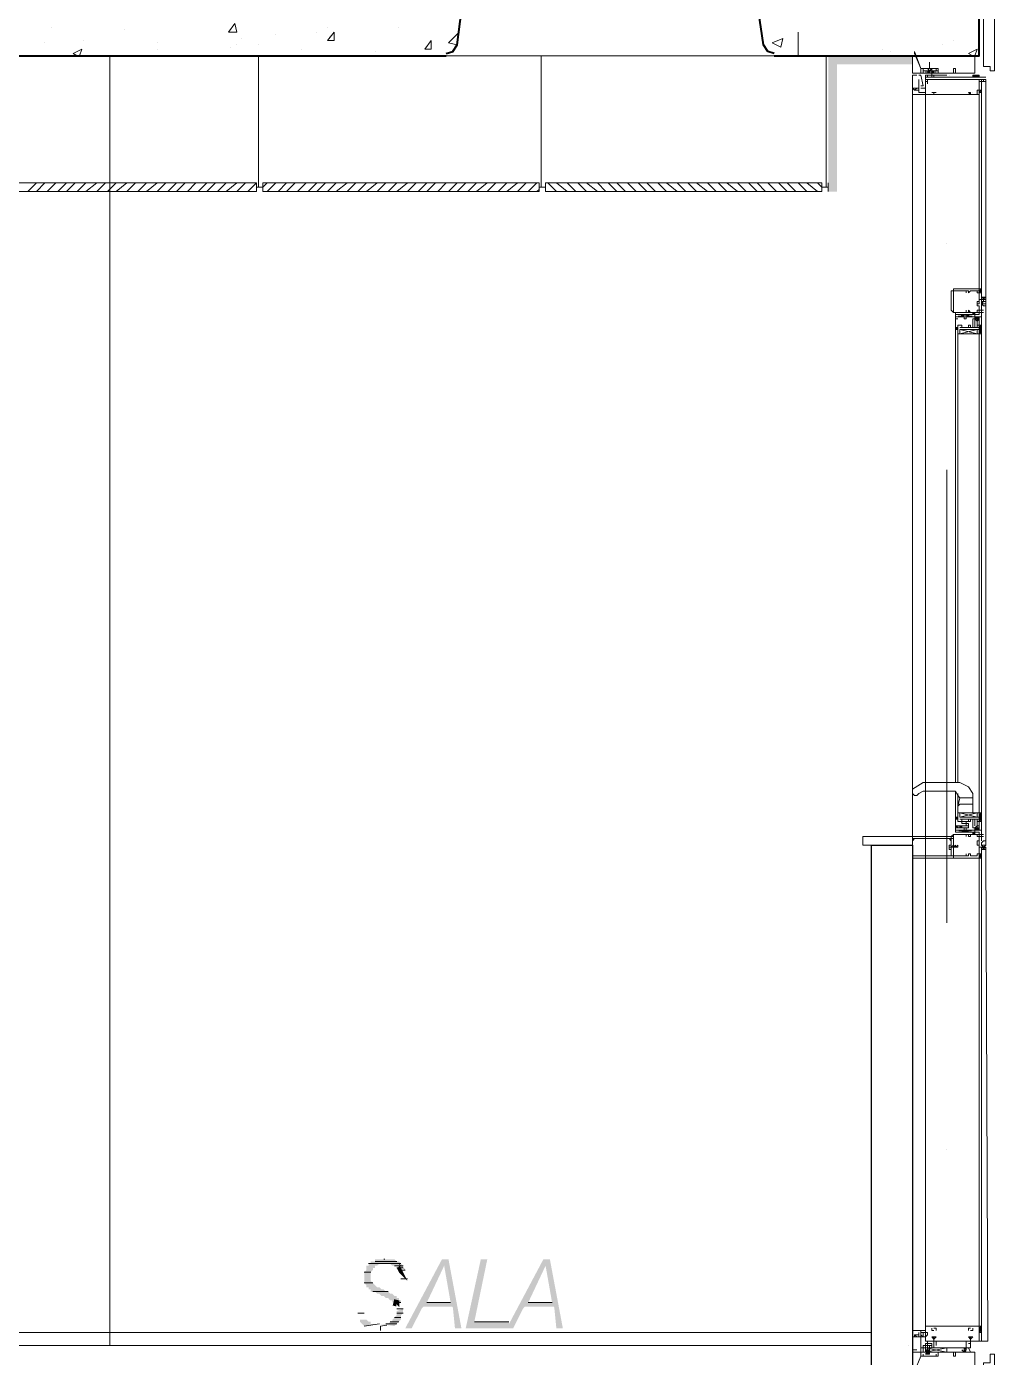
# Model space of a CAD drawing. Header units: millimetres. Extents: x 182 to 575, y -105 to 95.
# Drawn here: x 291.302 to 293.437, y 76.985 to 79.923 of the extents above; entities that cross this region are included whole.
import ezdxf

# ---------------------------------------------------------------- set-up
doc = ezdxf.new("R2010")
doc.units = ezdxf.units.MM
doc.header["$MEASUREMENT"] = 0
doc.layers.add('PDF_Geometry', color=7, linetype='Continuous')
doc.layers.add('PDF_Solid Fills', color=7, linetype='Continuous')

msp = doc.modelspace()

# ---------------------------------------------------------------- hatches: boundary and pattern name
at = {"layer": 'PDF_Solid Fills', "transparency": 33554559}
for points in [[(293.0897, 79.8396), (293.2564, 79.8396), (293.2564, 79.8586), (293.0707, 79.8586), (293.0707, 79.5586), (293.0897, 79.5586)], [(292.0786, 77.1904), (292.0897, 77.192), (292.0945, 77.192), (292.1054, 77.1906), (292.1088, 77.1872), (292.1135, 77.1872), (292.1326, 77.1824), (292.1326, 77.1872), (292.1231, 77.1967), (292.1183, 77.1967), (292.1135, 77.2015), (292.0707, 77.2015), (292.0707, 77.1967), (292.0612, 77.1967), (292.0612, 77.192), (292.0564, 77.192), (292.0564, 77.1872), (292.0516, 77.1872), (292.0516, 77.1777), (292.0469, 77.1729), (292.0469, 77.1491), (292.0516, 77.1443), (292.0516, 77.1396), (292.0564, 77.1396), (292.0564, 77.1348), (292.0612, 77.1348), (292.0612, 77.1301), (292.0707, 77.1301), (292.0754, 77.1253), (292.0802, 77.1253), (292.085, 77.1205), (292.0897, 77.1205), (292.0945, 77.1158), (292.0993, 77.1158), (292.104, 77.111), (292.1088, 77.111), (292.1088, 77.1062), (292.1278, 77.1062), (292.1278, 77.111), (292.1231, 77.111), (292.1231, 77.1158), (292.1183, 77.1158), (292.1183, 77.1205), (292.1135, 77.1205), (292.1088, 77.1253), (292.104, 77.1253), (292.0993, 77.1301), (292.0945, 77.1301), (292.0897, 77.1348), (292.085, 77.1348), (292.0802, 77.1396), (292.0754, 77.1396), (292.0707, 77.1443), (292.0659, 77.1491), (292.0612, 77.1539), (292.0612, 77.1729), (292.0659, 77.1777), (292.0659, 77.1824), (292.0707, 77.1824), (292.0707, 77.1872), (292.0754, 77.1872)]]:
    msp.add_hatch(color=256, dxfattribs=at).paths.add_polyline_path(points)
h = msp.add_hatch(color=256, dxfattribs=at)
h.paths.add_polyline_path([(292.2231, 77.1872), (292.2373, 77.1062), (292.185, 77.1062)])
h.paths.add_polyline_path([(292.2612, 77.0491), (292.2326, 77.2015), (292.2183, 77.2015), (292.1373, 77.0491), (292.1516, 77.0491), (292.1731, 77.092), (292.177, 77.0967), (292.2413, 77.0967), (292.2424, 77.0942), (292.2469, 77.0491)], flags=0)
h = msp.add_hatch(color=256, dxfattribs=at)
h.paths.add_polyline_path([(292.4469, 77.1872), (292.4612, 77.1062), (292.4088, 77.1062)])
h.paths.add_polyline_path([(292.485, 77.0491), (292.4564, 77.2015), (292.4421, 77.2015), (292.3659, 77.0581), (292.3659, 77.0634), (292.2897, 77.0634), (292.3183, 77.2015), (292.304, 77.2015), (292.2707, 77.0491), (292.3754, 77.0491), (292.3969, 77.092), (292.4008, 77.0967), (292.4651, 77.0967), (292.4662, 77.0942), (292.4707, 77.0491)], flags=0)
h = msp.add_hatch(color=256, dxfattribs=at)
h.paths.add_polyline_path([(292.0993, 77.0586), (292.0802, 77.0586), (292.1135, 77.0539), (292.1183, 77.0586), (292.1231, 77.0634), (292.1278, 77.0681), (292.1278, 77.0777), (292.1326, 77.0824), (292.1326, 77.092), (292.1183, 77.0872), (292.1183, 77.0777), (292.1135, 77.0729), (292.1088, 77.0681), (292.1088, 77.0634), (292.104, 77.0634)])
h.paths.add_polyline_path([(292.0421, 77.0586), (292.0469, 77.0539), (292.0802, 77.0586), (292.0612, 77.0586), (292.0612, 77.0634), (292.0564, 77.0634), (292.0516, 77.0681), (292.0373, 77.0681), (292.0373, 77.0634)])

# ---------------------------------------------------------------- linework, layer by layer
at = {"layer": 'PDF_Geometry', "lineweight": 20}
for points in [[(293.4278, 80.2443), (293.4278, 80.2253), (293.4135, 80.2253), (293.4135, 79.8348), (293.4278, 79.8348), (293.4278, 79.8253), (293.4373, 79.8253), (293.4373, 80.2443)], [(291.485, 77.011), (291.485, 79.8586)], [(293.1469, 78.1158), (293.2564, 78.1158), (293.2564, 78.1348), (293.1469, 78.1348), (293.1469, 78.1253)], [(292.0802, 77.0586), (292.0469, 77.0539), (292.0802, 77.0586)], [(293.4278, 76.992), (293.4278, 76.9729), (293.4135, 76.9729), (293.4135, 76.5824), (293.4278, 76.5824), (293.4278, 76.5729), (293.4373, 76.5729), (293.4373, 76.992)]]:
    msp.add_lwpolyline(points, close=True, dxfattribs=at)
at = {"layer": 'PDF_Geometry', "lineweight": 40}
for points in [[(292.9516, 79.8586), (293.404, 79.8586), (293.404, 80.211), (280.6802, 80.211), (280.304, 80.211), (280.304, 79.8586), (280.6802, 79.8586), (280.7516, 79.8586)], [(292.9516, 79.8634), (292.9373, 79.8682), (292.9278, 79.8824), (292.8945, 80.1062), (292.885, 80.1205), (292.8707, 80.1253)], [(292.2278, 79.8634), (292.2421, 79.8682), (292.2516, 79.8824), (292.2802, 80.1062)], [(281.4802, 79.8586), (292.2278, 79.8586)]]:
    msp.add_lwpolyline(points, dxfattribs=at)
at = {"layer": 'PDF_Geometry', "lineweight": 0}
for points in [[(291.3564, 79.9205), (291.3564, 79.9205)], [(291.9659, 79.9205), (291.9659, 79.9205)], [(292.1231, 79.9205), (292.1231, 79.9205)], [(291.3421, 79.8872), (291.3421, 79.8872)], [(291.4278, 79.892), (291.4278, 79.892)], [(291.5183, 79.9158), (291.5183, 79.9158)], [(291.5897, 79.8872), (291.5897, 79.8872)], [(291.7754, 79.8967), (291.7754, 79.8967)], [(291.8516, 79.9062), (291.8516, 79.9062)], [(291.9421, 79.911), (291.9421, 79.911)], [(291.9707, 79.9015), (291.9707, 79.9015)], [(292.2516, 79.8824), (292.2326, 79.8872), (292.2564, 79.911)], [(293.3469, 79.892), (293.3469, 79.892)], [(291.4135, 79.8586), (291.404, 79.8634), (291.4231, 79.8729), (291.4183, 79.8586)], [(291.5897, 79.8729), (291.5897, 79.8729)], [(291.6612, 79.8586), (291.6612, 79.8586)], [(291.7516, 79.8777), (291.7516, 79.8777)], [(291.7659, 79.8824), (291.7659, 79.8824)], [(291.8135, 79.8824), (291.8135, 79.8824)], [(291.9088, 79.8729), (291.9088, 79.8729)], [(292.0707, 79.8682), (292.0707, 79.8682)], [(293.1326, 79.8586), (293.1326, 79.8586)], [(293.1897, 79.8729), (293.1897, 79.8729)], [(293.2088, 79.8682), (293.2088, 79.8682)], [(293.3231, 79.8824), (293.3231, 79.8824)], [(293.3897, 79.8586), (293.3802, 79.8634), (293.3993, 79.8729), (293.3945, 79.8586)]]:
    msp.add_lwpolyline(points, dxfattribs=at)
for points in [[(291.7612, 79.9301), (291.7659, 79.911), (291.7469, 79.911)], [(291.9802, 79.911), (291.9802, 79.892), (291.9659, 79.892)], [(292.1945, 79.892), (292.1945, 79.8729), (292.1802, 79.8729)], [(292.9707, 79.8967), (292.9659, 79.8777), (292.9469, 79.8872)]]:
    msp.add_lwpolyline(points, close=True, dxfattribs=at)
at = {"layer": 'PDF_Geometry', "lineweight": 13}
for points in [[(293.004, 79.911), (293.004, 79.8586), (293.0421, 79.8586)], [(293.3659, 79.8586), (293.404, 79.8586), (293.404, 79.911)], [(280.704, 79.8586), (293.1516, 79.8586)], [(291.8135, 79.5681), (291.8135, 79.8586)], [(292.4373, 79.8586), (292.4373, 79.5681), (292.4373, 79.7586)], [(293.0659, 79.8586), (293.0659, 79.5681), (293.0659, 79.8586), (293.1183, 79.8586)], [(293.0754, 79.8586), (293.0754, 79.8586)], [(293.1421, 79.8586), (293.1945, 79.8586)], [(293.2183, 79.8586), (293.2659, 79.8586)], [(293.3945, 79.8586), (293.3945, 79.8205), (293.3945, 79.8586), (293.2564, 79.8586), (293.2564, 79.8205), (293.3135, 79.8205), (293.2754, 79.8205), (293.2754, 79.8301), (293.2802, 79.8301), (293.2754, 79.8301), (293.2754, 79.8205), (293.2707, 79.8205), (293.3516, 79.8205)], [(293.2945, 79.8586), (293.3421, 79.8586)], [(293.2945, 79.8301), (293.2945, 79.8443), (293.2945, 79.8301), (293.2993, 79.8301), (293.2993, 79.8253), (293.2993, 79.8205), (293.2993, 79.8158), (293.2993, 79.811), (293.2897, 79.811), (293.2993, 79.811), (293.304, 79.811), (293.304, 79.8158), (293.2897, 79.8158), (293.2993, 79.8158), (293.2945, 79.8158), (293.2897, 79.8158), (293.2897, 79.811), (293.2897, 79.8158)], [(293.2945, 79.8443), (293.2945, 79.8443)], [(293.2945, 79.8443), (293.2945, 79.8443)], [(293.2945, 79.8301), (293.2945, 79.8301)], [(293.2945, 79.8301), (293.2945, 79.8301)], [(293.2945, 79.8301), (293.2945, 79.8301)], [(293.2945, 79.8301), (293.2945, 79.8301)], [(293.2945, 79.8301), (293.2945, 79.8301)], [(293.2945, 79.8301), (293.2945, 79.8301)], [(293.2993, 79.8301), (293.2993, 79.8301)], [(293.2993, 79.8301), (293.2993, 79.8301)], [(293.2993, 79.8301), (293.2993, 79.8301)], [(293.3945, 79.8301), (293.3945, 79.8205), (293.3516, 79.8205), (293.3516, 79.8301), (293.3469, 79.8301), (293.3469, 79.8205), (293.3135, 79.8205)], [(293.3897, 79.7729), (293.3993, 79.7729), (293.3993, 79.7824), (293.404, 79.7824), (293.404, 79.8062), (293.3993, 79.8062), (293.404, 79.8062), (293.404, 79.7777), (293.404, 79.7729), (293.285, 79.7729), (293.2564, 79.7729), (293.2564, 79.8158), (293.2659, 79.8158), (293.2564, 79.8158), (293.2564, 79.7872), (293.2612, 79.7824), (293.2659, 79.7872), (293.2612, 79.7824), (293.2564, 79.7872), (293.2564, 79.7729), (293.2802, 79.7729)], [(293.2707, 79.7777), (293.2707, 79.7824), (293.2659, 79.7824), (293.2612, 79.7824), (293.2707, 79.7824), (293.2707, 79.7872), (293.2564, 79.7872), (293.2707, 79.7872), (293.2707, 79.8062), (293.2707, 79.7777), (293.2754, 79.7777), (293.2802, 79.7777), (293.285, 79.7777), (293.285, 79.8062), (293.2897, 79.8062), (293.2897, 79.8015), (293.285, 79.8015), (293.285, 79.7729), (293.2993, 79.7729)], [(293.3326, 79.8205), (293.2707, 79.8205)], [(293.2707, 79.8158), (293.2754, 79.8158), (293.2802, 79.792), (293.2754, 79.792)], [(293.2754, 79.7872), (293.285, 79.7872), (293.285, 79.8158), (293.2945, 79.8158), (293.3326, 79.8158)], [(293.2802, 79.8205), (293.3135, 79.8253), (293.2802, 79.8253), (293.2802, 79.8205), (293.3135, 79.8205), (293.2802, 79.8253)], [(293.285, 79.811), (293.285, 79.811)], [(293.4183, 79.811), (293.285, 79.811), (293.285, 79.8062), (293.2897, 79.8062), (293.2897, 79.8015), (293.2897, 79.7967), (293.2897, 79.8062), (293.3993, 79.8062), (293.4183, 79.8062), (293.4183, 79.8015)], [(293.2945, 79.8205), (293.2897, 79.8205), (293.2945, 79.8205), (293.2945, 79.8253)], [(293.2897, 79.811), (293.2897, 79.811)], [(293.2945, 79.8205), (293.2945, 79.8205)], [(293.2945, 79.8158), (293.2945, 79.8158)], [(293.2993, 79.8205), (293.2993, 79.8205)], [(293.3278, 79.811), (293.3278, 79.811)], [(293.3326, 79.8158), (293.3326, 79.8158)], [(293.3373, 79.8158), (293.3373, 79.8158)], [(293.3945, 79.811), (293.404, 79.8158), (293.3945, 79.811)], [(293.3945, 79.811), (293.404, 79.8158), (293.3945, 79.811)], [(293.4088, 79.3205), (293.4088, 79.3253), (293.4088, 79.8015), (293.4135, 79.8015), (293.4135, 79.8062), (293.4088, 79.8062), (293.4088, 79.8015), (293.404, 79.8015)], [(293.4088, 79.8015), (293.4183, 79.8015), (293.4183, 79.3253), (293.4088, 79.3253), (293.4183, 79.3205), (293.4183, 79.3253), (293.4088, 79.3205), (293.4183, 79.3205), (293.404, 79.3205), (293.404, 79.311), (293.404, 79.3205), (293.4183, 79.3205), (293.4183, 79.3158), (293.4135, 79.3158), (293.4135, 79.3205), (293.4183, 79.3205), (293.4135, 79.3205), (293.4135, 79.3158), (293.4088, 79.3158), (293.4088, 79.3205), (293.404, 79.3205), (293.404, 79.311), (293.404, 79.3205), (293.4088, 79.3205), (293.4088, 79.3158), (293.4135, 79.3158), (293.4135, 79.3205), (293.4183, 79.3205), (293.4183, 79.3158), (293.4135, 79.3158), (293.4135, 79.3205), (293.4183, 79.3205)], [(293.2564, 77.0348), (293.2564, 79.7824), (293.2564, 77.0443), (293.285, 77.0443), (293.2564, 77.0443), (293.2564, 77.0015), (293.2659, 77.0015), (293.2564, 77.0015), (293.2564, 77.0301), (293.2612, 77.0301), (293.2659, 77.0301), (293.2612, 77.0348), (293.2612, 77.0301), (293.2564, 77.0301), (293.2564, 77.0396)], [(293.2612, 79.7824), (293.2612, 79.7824)], [(293.285, 79.7729), (293.2707, 79.7729)], [(293.285, 79.7824), (293.285, 77.0443), (293.285, 79.7824)], [(293.2993, 79.7777), (293.2993, 79.7777)], [(293.2993, 79.7777), (293.304, 79.7777), (293.2993, 79.7777), (293.304, 79.7777), (293.304, 79.7729), (293.304, 79.7777), (293.3088, 79.7777)], [(293.304, 79.7777), (293.304, 79.7777)], [(293.304, 79.7777), (293.304, 79.7777)], [(293.304, 79.7729), (293.304, 79.7729)], [(293.3088, 79.7777), (293.3088, 79.7777)], [(293.3088, 79.7729), (293.3802, 79.7729)], [(293.3802, 79.7777), (293.3802, 79.7777)], [(293.385, 79.7777), (293.385, 79.7777)], [(293.385, 79.7729), (293.385, 79.7729)], [(293.3897, 79.7777), (293.3897, 79.7777)], [(293.404, 79.7777), (293.4088, 79.7824), (293.404, 79.7777), (293.4088, 79.7824), (293.404, 79.7824), (293.404, 79.3301)], [(291.304, 79.5586), (291.3231, 79.5777)], [(291.3231, 79.5586), (291.3421, 79.5777)], [(291.3469, 79.5586), (291.3659, 79.5777)], [(291.3707, 79.5586), (291.3897, 79.5777)], [(291.3897, 79.5586), (291.4088, 79.5777)], [(291.4135, 79.5586), (291.4326, 79.5777)], [(291.4326, 79.5586), (291.4564, 79.5777)], [(291.4564, 79.5586), (291.4754, 79.5777)], [(291.4802, 79.5586), (291.4992, 79.5777)], [(291.4992, 79.5586), (291.5231, 79.5777)], [(291.5231, 79.5586), (291.5421, 79.5777)], [(291.5469, 79.5586), (291.5659, 79.5777)], [(291.5659, 79.5586), (291.5897, 79.5777)], [(291.5897, 79.5586), (291.6088, 79.5777)], [(291.6135, 79.5586), (291.6326, 79.5777)], [(291.6326, 79.5586), (291.6516, 79.5777)], [(291.6564, 79.5586), (291.6754, 79.5777)], [(291.6802, 79.5586), (291.6993, 79.5777)], [(291.6993, 79.5586), (291.7183, 79.5777)], [(291.7231, 79.5586), (291.7421, 79.5777)], [(291.7421, 79.5586), (291.7659, 79.5777)], [(291.7659, 79.5586), (291.785, 79.5777)], [(291.8088, 79.5586), (291.8088, 79.5777), (291.7897, 79.5586)], [(291.8326, 79.5777), (291.8231, 79.5681), (291.8088, 79.5681)], [(291.8231, 79.5586), (291.8231, 79.5777)], [(291.8326, 79.5586), (291.8516, 79.5777)], [(291.8564, 79.5586), (291.8754, 79.5777)], [(291.8754, 79.5586), (291.8945, 79.5777)], [(291.8992, 79.5586), (291.9183, 79.5777)], [(291.9231, 79.5586), (291.9421, 79.5777)], [(291.9421, 79.5586), (291.9612, 79.5777)], [(291.9659, 79.5586), (291.985, 79.5777)], [(291.985, 79.5586), (292.0088, 79.5777)], [(292.0088, 79.5586), (292.0278, 79.5777)], [(292.0326, 79.5586), (292.0516, 79.5777)], [(292.0516, 79.5586), (292.0754, 79.5777)], [(292.0754, 79.5586), (292.0945, 79.5777)], [(292.0993, 79.5586), (292.1183, 79.5777)], [(292.1183, 79.5586), (292.1421, 79.5777)], [(292.1421, 79.5586), (292.1612, 79.5777)], [(292.1659, 79.5586), (292.185, 79.5777)], [(292.185, 79.5586), (292.204, 79.5777)], [(292.2088, 79.5586), (292.2278, 79.5777)], [(292.2326, 79.5586), (292.2516, 79.5777)], [(292.2516, 79.5586), (292.2707, 79.5777)], [(292.2754, 79.5586), (292.2945, 79.5777)], [(292.2945, 79.5586), (292.3183, 79.5777)], [(292.3183, 79.5586), (292.3373, 79.5777)], [(292.3421, 79.5586), (292.3612, 79.5777)], [(292.3612, 79.5586), (292.385, 79.5777)], [(292.385, 79.5586), (292.404, 79.5777)], [(292.4088, 79.5586), (292.4278, 79.5777)], [(292.4707, 79.5586), (292.4516, 79.5777)], [(292.4945, 79.5586), (292.4707, 79.5777)], [(292.5135, 79.5586), (292.4945, 79.5777)], [(292.5373, 79.5586), (292.5183, 79.5777)], [(292.5612, 79.5586), (292.5373, 79.5777)], [(292.5802, 79.5586), (292.5612, 79.5777)], [(292.604, 79.5586), (292.585, 79.5777)], [(292.6231, 79.5586), (292.604, 79.5777)], [(292.6469, 79.5586), (292.6278, 79.5777)], [(292.6707, 79.5586), (292.6516, 79.5777)], [(292.6897, 79.5586), (292.6707, 79.5777)], [(292.7135, 79.5586), (292.6945, 79.5777)], [(292.7373, 79.5586), (292.7135, 79.5777)], [(292.7564, 79.5586), (292.7373, 79.5777)], [(292.7802, 79.5586), (292.7612, 79.5777)], [(292.804, 79.5586), (292.7802, 79.5777)], [(292.8231, 79.5586), (292.804, 79.5777)], [(292.8469, 79.5586), (292.8278, 79.5777)], [(292.8707, 79.5586), (292.8469, 79.5777)], [(292.8897, 79.5586), (292.8707, 79.5777)], [(292.9135, 79.5586), (292.8945, 79.5777)], [(292.9326, 79.5586), (292.9135, 79.5777)], [(292.9564, 79.5586), (292.9373, 79.5777)], [(292.9802, 79.5586), (292.9612, 79.5777)], [(292.9993, 79.5586), (292.9802, 79.5777)], [(293.0231, 79.5586), (293.004, 79.5777)], [(293.0469, 79.5586), (293.0231, 79.5777)], [(293.0469, 79.5777), (293.0564, 79.5681), (293.0707, 79.5681)], [(293.0564, 79.5586), (293.0564, 79.5777)], [(293.0707, 79.5586), (293.0707, 79.5777)], [(292.4278, 79.5586), (292.4326, 79.5634)], [(292.4469, 79.5586), (292.4469, 79.5634)], [(293.3326, 79.4443), (293.3326, 79.4443)], [(293.404, 79.3443), (293.404, 79.3396), (293.4088, 79.3443), (293.404, 79.3396), (293.404, 79.3443), (293.4088, 79.3443), (293.4088, 79.3348), (293.404, 79.3348)], [(293.3993, 79.311), (293.3993, 79.311)], [(293.404, 79.3062), (293.404, 79.3062)], [(293.404, 79.3062), (293.404, 79.3062)], [(293.404, 79.3062), (293.404, 79.3062)], [(293.4183, 79.3253), (293.4088, 79.3253)], [(293.4183, 78.1205), (293.4183, 79.311), (293.4088, 79.311), (293.4088, 78.1253)], [(293.4135, 79.3205), (293.4135, 79.3205)], [(293.3945, 79.2872), (293.3897, 79.2872), (293.3945, 79.2872), (293.3945, 79.292), (293.404, 79.292), (293.404, 79.2872), (293.3945, 79.2872), (293.3945, 79.2777), (293.3897, 79.2777), (293.3945, 79.2777), (293.3945, 79.2824), (293.3754, 79.2824), (293.3754, 79.2777), (293.3707, 79.2777), (293.3707, 79.2824), (293.3516, 79.2824), (293.3516, 79.2777), (293.3564, 79.2777), (293.3516, 79.2777), (293.3516, 79.2634), (293.3516, 79.2586), (293.3516, 79.2539), (293.3516, 79.292), (293.3516, 79.2872), (293.3564, 79.2872), (293.3516, 79.2872), (293.3516, 79.2824), (293.3945, 79.2824), (293.3945, 79.2872), (293.3897, 79.2872), (293.3897, 79.292), (293.3897, 79.2872), (293.3945, 79.292), (293.3945, 79.2872), (293.3945, 79.292), (293.3945, 79.2872), (293.3945, 79.2824), (293.3516, 79.2824), (293.3945, 79.2872), (293.3516, 79.2872)], [(293.3516, 79.2824), (293.3516, 79.2872), (293.3945, 79.2824), (293.3993, 79.2824), (293.404, 79.2824), (293.3993, 79.2824), (293.404, 79.2777), (293.3993, 79.2777), (293.404, 79.2777), (293.3993, 79.2777)], [(293.3516, 79.2777), (293.3516, 79.2634), (293.3516, 79.2777)], [(293.3564, 79.2777), (293.3564, 79.2777)], [(293.3707, 79.2777), (293.3707, 79.2777)], [(293.3897, 79.2872), (293.3897, 79.292), (293.3897, 79.2872)], [(293.3897, 79.292), (293.3897, 79.292)], [(293.3897, 79.292), (293.3945, 79.292)], [(293.3897, 79.2872), (293.3897, 79.2872)], [(293.3897, 79.2872), (293.3945, 79.2872), (293.3897, 79.2872)], [(293.3897, 79.2586), (293.3897, 79.2777)], [(293.3945, 79.2872), (293.3945, 79.2872)], [(293.3945, 79.2872), (293.3945, 79.2872)], [(293.4088, 79.2634), (293.4088, 79.2824), (293.404, 79.2824), (293.3993, 79.2824), (293.404, 79.2824), (293.3993, 79.2777), (293.3993, 79.2824), (293.3993, 79.2777), (293.3993, 79.2824), (293.3993, 79.2777), (293.3993, 79.2729), (293.3993, 79.2777), (293.3945, 79.2777), (293.3993, 79.2777), (293.3945, 79.2777), (293.3993, 79.2777), (293.3945, 79.2777), (293.3993, 79.2824), (293.3945, 79.2824), (293.3993, 79.2824), (293.3945, 79.2824), (293.3993, 79.2824), (293.3945, 79.2824), (293.3993, 79.2824), (293.3945, 79.2824), (293.3993, 79.2777), (293.3993, 79.2824), (293.404, 79.2824), (293.3993, 79.2824), (293.404, 79.2824), (293.404, 79.2777), (293.3993, 79.2777), (293.404, 79.2777), (293.3993, 79.2777), (293.404, 79.2777), (293.3993, 79.2777), (293.3993, 79.2824)], [(293.3993, 79.2729), (293.3945, 79.2777), (293.3993, 79.2729)], [(293.3945, 79.2586), (293.3945, 79.2777)], [(293.3945, 79.2777), (293.3945, 79.2777)], [(293.3993, 79.2967), (293.3993, 79.2967)], [(293.3993, 79.2967), (293.3993, 79.2967)], [(293.3993, 79.292), (293.3993, 79.292)], [(293.3993, 79.292), (293.3993, 79.292)], [(293.3993, 79.2824), (293.3993, 79.2824)], [(293.3993, 79.2824), (293.3993, 79.2824)], [(293.3993, 79.2824), (293.3993, 79.2824)], [(293.3993, 79.2777), (293.3993, 79.2824), (293.3993, 79.2777)], [(293.3993, 79.2777), (293.3993, 79.2777)], [(293.3993, 79.2777), (293.3993, 79.2777)], [(293.404, 79.2967), (293.404, 79.2967)], [(293.404, 79.2967), (293.404, 79.2967)], [(293.404, 79.292), (293.404, 79.292)], [(293.404, 79.292), (293.404, 79.292)], [(293.4088, 79.2967), (293.4135, 79.2967), (293.4088, 79.2967)], [(293.4088, 79.2967), (293.4088, 79.2967)], [(293.4088, 79.292), (293.4135, 79.292), (293.4088, 79.292)], [(293.3516, 78.2539), (293.3516, 79.2539), (293.3516, 78.2539)], [(293.3564, 79.2634), (293.3564, 78.2539)], [(293.3564, 79.2634), (293.3564, 79.2586), (293.3564, 79.2634)], [(293.3564, 79.2634), (293.3564, 79.2634)], [(293.3564, 79.2634), (293.3564, 79.2634)], [(293.3564, 79.2634), (293.3564, 79.2634)], [(293.3564, 79.2539), (293.3564, 79.2539)], [(293.3564, 79.2539), (293.3564, 79.2539)], [(293.3564, 79.2539), (293.3564, 79.2539)], [(293.3993, 79.2539), (293.3612, 79.2443)], [(293.3612, 79.2539), (293.3993, 79.2443)], [(293.3945, 78.1539), (293.3993, 78.1539), (293.3945, 78.1539), (293.3993, 78.1539), (293.3993, 78.1586), (293.3993, 78.1539), (293.3945, 78.1539), (293.3993, 78.1539), (293.3945, 78.1539), (293.3993, 78.1539), (293.3993, 78.1586), (293.3993, 78.1539), (293.3993, 78.1491), (293.3993, 78.1539), (293.3993, 78.1491), (293.404, 78.1491), (293.4088, 78.1491), (293.4088, 78.1872), (293.404, 78.1872), (293.404, 79.2443), (293.4088, 79.2443), (293.4088, 79.2634), (293.404, 79.2634)], [(293.404, 79.2634), (293.404, 79.2634)], [(293.404, 79.2586), (293.4088, 79.2634), (293.404, 79.2586), (293.4088, 79.2634), (293.404, 79.2539), (293.4088, 79.2586), (293.404, 79.2539), (293.4088, 79.2586), (293.404, 79.2491), (293.4088, 79.2539), (293.404, 79.2491)], [(293.4088, 79.2539), (293.404, 79.2443), (293.4088, 79.2491), (293.404, 79.2443), (293.4088, 79.2491)], [(293.4088, 79.2443), (293.4088, 79.2443)], [(290.4516, 79.1396), (290.4516, 77.0396), (293.1659, 77.0396)], [(293.3326, 77.9443), (293.3326, 78.9443)], [(293.3897, 78.2015), (293.3897, 78.2062), (293.385, 78.2062), (293.3659, 78.2062), (293.3612, 78.2062), (293.3564, 78.2015), (293.3612, 78.2205), (293.3564, 78.2253), (293.3516, 78.2348), (293.3421, 78.2348), (293.2802, 78.2348), (293.2707, 78.2301), (293.2659, 78.2253), (293.2612, 78.2253), (293.2564, 78.2301), (293.2564, 78.2396), (293.2802, 78.2539), (293.3612, 78.2539), (293.3802, 78.2443), (293.3897, 78.2301), (293.3897, 78.2205), (293.3897, 78.2015), (293.3897, 78.1872), (293.3564, 78.1872)], [(293.2564, 78.2348), (293.2564, 78.2348)], [(293.3516, 78.2348), (293.3516, 78.1777), (293.3516, 78.2348)], [(293.3564, 78.2015), (293.3564, 78.1872), (293.3564, 78.2301)], [(293.3897, 78.2205), (293.3612, 78.2205), (293.3897, 78.2205)], [(293.3659, 78.2205), (293.3659, 78.2205)], [(293.3659, 78.2205), (293.385, 78.2205)], [(293.3707, 78.2205), (293.3707, 78.2205)], [(293.3707, 78.2205), (293.3707, 78.2205)], [(293.3802, 78.2205), (293.3707, 78.2205)], [(293.3754, 78.2205), (293.3754, 78.2205)], [(293.3802, 78.2205), (293.3802, 78.2205)], [(293.385, 78.2205), (293.385, 78.2205)], [(293.3612, 78.1872), (293.3612, 78.1777), (293.3993, 78.1777), (293.3993, 78.1872), (293.3612, 78.1872), (293.3993, 78.1777)], [(293.3612, 78.1777), (293.3993, 78.1872)], [(293.404, 78.1729), (293.404, 78.1872), (293.4088, 78.1872), (293.404, 78.1824), (293.4088, 78.1872), (293.404, 78.1824)], [(293.4088, 78.1872), (293.404, 78.1777), (293.4088, 78.1824), (293.404, 78.1777)], [(293.3516, 78.1729), (293.3516, 78.1777), (293.3516, 78.1729), (293.3564, 78.1729), (293.3516, 78.1729), (293.3564, 78.1729), (293.3516, 78.1729), (293.3516, 78.1777), (293.3564, 78.1729), (293.3516, 78.1777), (293.3516, 78.1729), (293.3564, 78.1729), (293.3516, 78.1729), (293.3564, 78.1729), (293.3564, 78.1777), (293.3564, 78.1729), (293.3564, 78.1777), (293.3564, 78.1729), (293.3564, 78.1681), (293.3564, 78.1729), (293.3564, 78.1777), (293.3564, 78.1729), (293.3564, 78.1777), (293.3516, 78.1777), (293.3564, 78.1777), (293.3516, 78.1777)], [(293.3516, 78.1729), (293.3516, 78.1777), (293.3516, 78.1729)], [(293.3516, 78.1777), (293.3516, 78.1777)], [(293.3564, 78.1729), (293.3516, 78.1729), (293.3564, 78.1777), (293.3516, 78.1777), (293.3564, 78.1777)], [(293.3516, 78.1586), (293.3516, 78.1681), (293.3516, 78.1586)], [(293.3612, 78.1586), (293.3659, 78.1539), (293.3612, 78.1586), (293.3659, 78.1539), (293.3659, 78.1586), (293.3612, 78.1539), (293.3564, 78.1539), (293.3516, 78.1586), (293.3516, 78.1539), (293.3516, 78.1586), (293.3516, 78.1539), (293.3802, 78.1539)], [(293.3564, 78.1539), (293.3516, 78.1586), (293.3564, 78.1539), (293.3564, 78.1586)], [(293.3754, 78.1586), (293.3516, 78.1586)], [(293.3516, 78.1491), (293.3516, 78.1443), (293.3945, 78.1491), (293.3993, 78.1491), (293.3945, 78.1491), (293.3993, 78.1491), (293.404, 78.1491), (293.3993, 78.1539), (293.404, 78.1491), (293.3993, 78.1491), (293.3993, 78.1539)], [(293.3564, 78.1777), (293.3564, 78.1777)], [(293.3564, 78.1777), (293.3564, 78.1777)], [(293.3564, 78.1777), (293.3564, 78.1777)], [(293.3564, 78.1729), (293.3564, 78.1681), (293.3564, 78.1729)], [(293.3564, 78.1681), (293.3564, 78.1681)], [(293.3564, 78.1681), (293.3564, 78.1681)], [(293.3564, 78.1681), (293.3564, 78.1681)], [(293.3564, 78.1586), (293.3564, 78.1586)], [(293.3612, 78.1539), (293.3612, 78.1586), (293.3612, 78.1539)], [(293.3659, 78.1729), (293.3659, 78.1729)], [(293.3659, 78.1729), (293.3754, 78.1729)], [(293.3659, 78.1729), (293.3754, 78.1729), (293.3659, 78.1729)], [(293.3659, 78.1681), (293.3659, 78.1634), (293.3754, 78.1634), (293.3754, 78.1681), (293.3802, 78.1681), (293.3754, 78.1681), (293.3707, 78.1681), (293.3659, 78.1681), (293.3754, 78.1681), (293.3659, 78.1681), (293.3802, 78.1681)], [(293.3659, 78.1681), (293.3659, 78.1681)], [(293.3659, 78.1586), (293.3659, 78.1586)], [(293.3754, 78.1729), (293.3754, 78.1729)], [(293.3754, 78.1729), (293.3754, 78.1729)], [(293.3754, 78.1729), (293.3754, 78.1729)], [(293.3754, 78.1729), (293.3802, 78.1729), (293.3754, 78.1729)], [(293.3802, 78.1634), (293.3802, 78.1586), (293.3802, 78.1634), (293.3802, 78.1539), (293.3802, 78.1634), (293.3754, 78.1634), (293.3754, 78.1586), (293.3802, 78.1586)], [(293.3802, 78.1729), (293.3802, 78.1729)], [(293.3802, 78.1729), (293.3802, 78.1729)], [(293.3802, 78.1681), (293.3802, 78.1681)], [(293.3897, 78.1729), (293.3897, 78.1539)], [(293.3897, 78.1396), (293.3945, 78.1396), (293.3945, 78.1443), (293.3945, 78.1491), (293.3993, 78.1491), (293.3993, 78.1539), (293.404, 78.1539)], [(293.3945, 78.1729), (293.3945, 78.1586)], [(293.3993, 78.1586), (293.3945, 78.1539), (293.3993, 78.1586)], [(293.3945, 78.1539), (293.3945, 78.1539)], [(293.3993, 78.1586), (293.3993, 78.1586)], [(293.3993, 78.1539), (293.3993, 78.1539)], [(293.3993, 78.1539), (293.3993, 78.1539)], [(293.3993, 78.1539), (293.3993, 78.1539)], [(293.3993, 78.1491), (293.3993, 78.1539), (293.404, 78.1539), (293.3993, 78.1539), (293.404, 78.1539), (293.3993, 78.1539), (293.404, 78.1539), (293.404, 78.1491), (293.3993, 78.1491), (293.404, 78.1491)], [(293.4088, 78.1729), (293.4088, 78.1681), (293.404, 78.1681), (293.4088, 78.1729), (293.404, 78.1681), (293.4088, 78.1777), (293.404, 78.1729), (293.4088, 78.1777), (293.404, 78.1729), (293.4088, 78.1824)], [(293.3469, 78.1301), (293.3469, 78.0872), (293.2564, 78.0872), (293.2564, 78.1301), (293.2564, 78.1348), (293.3469, 78.1348), (293.3469, 78.1301), (293.3421, 78.1301), (293.3373, 78.1301), (293.3421, 78.1253), (293.3421, 78.1301)], [(293.2564, 78.1253), (293.2564, 78.1253)], [(293.3945, 78.1491), (293.3516, 78.1491), (293.3945, 78.1443), (293.3516, 78.1443)], [(293.3897, 78.1443), (293.3897, 78.1443)], [(293.3897, 78.1443), (293.3897, 78.1396), (293.3897, 78.1443), (293.3945, 78.1396)], [(293.3897, 78.1443), (293.3897, 78.1443)], [(293.3945, 78.1443), (293.3945, 78.1443)], [(293.3993, 78.1491), (293.3993, 78.1491)], [(293.3993, 78.1491), (293.3993, 78.1491)], [(293.3993, 78.1491), (293.3993, 78.1491)], [(293.3993, 78.1491), (293.3993, 78.1491)], [(293.404, 78.1396), (293.404, 78.1396)], [(293.404, 78.1396), (293.404, 78.1396)], [(293.4088, 78.1348), (293.404, 78.1348), (293.4088, 78.1348)], [(293.404, 78.1348), (293.404, 78.1348)], [(293.404, 78.1348), (293.404, 78.1348)], [(293.404, 78.1348), (293.4088, 78.1348)], [(293.4135, 78.1348), (293.4088, 78.1348), (293.4135, 78.1348)], [(293.4183, 78.1253), (293.4183, 78.1253)], [(293.3469, 78.111), (293.3469, 78.1158), (293.3469, 78.111), (293.3421, 78.111), (293.3373, 78.111), (293.3373, 78.1158), (293.3421, 78.1158), (293.3373, 78.1158), (293.3373, 78.1062), (293.3421, 78.1062), (293.3421, 78.1158)], [(293.3421, 78.1158), (293.3421, 78.1158)], [(293.3421, 78.1158), (293.3421, 78.1158)], [(293.3421, 78.1062), (293.3421, 78.1062)], [(293.3469, 78.111), (293.3469, 78.111)], [(293.3516, 78.111), (293.3516, 78.111)], [(293.3516, 78.111), (293.3516, 78.111)], [(293.3516, 78.111), (293.3516, 78.111)], [(293.3564, 78.111), (293.3564, 78.111)], [(293.3564, 78.111), (293.3564, 78.111)], [(293.3564, 78.111), (293.3564, 78.111)], [(293.3564, 78.111), (293.3564, 78.111)], [(293.3564, 78.111), (293.3564, 78.111)], [(293.3564, 78.111), (293.3564, 78.111)], [(293.3564, 78.111), (293.3564, 78.111)], [(293.4088, 77.0539), (293.4088, 77.0396), (293.4088, 77.0443), (293.404, 77.0396), (293.4088, 77.0396), (293.4088, 77.0443), (293.404, 77.0443), (293.404, 78.1015)], [(293.4088, 78.092), (293.4088, 78.0872), (293.4088, 78.092), (293.404, 78.0872), (293.4088, 78.0967), (293.404, 78.0967), (293.404, 78.0872), (293.4088, 78.0872)], [(293.404, 78.0967), (293.404, 78.092), (293.4088, 78.0967), (293.404, 78.092)], [(293.4088, 78.111), (293.4088, 78.1062)], [(293.4088, 78.0967), (293.4088, 78.0872), (293.4088, 78.0967)], [(293.4183, 78.111), (293.4135, 78.111), (293.4183, 78.111)], [(293.4088, 78.0872), (293.4088, 78.0872)], [(293.3326, 77.4443), (293.3326, 77.4443)], [(293.2707, 77.0301), (293.2707, 77.0348), (293.2612, 77.0348), (293.2659, 77.0348), (293.2707, 77.0348), (293.2707, 77.0301), (293.2707, 77.0396)], [(293.2754, 77.0443), (293.2754, 77.0396), (293.2754, 77.0348), (293.2754, 77.0301), (293.2802, 77.0301), (293.2754, 77.0301), (293.2754, 77.011), (293.2754, 77.0062), (293.2897, 77.0062), (293.2993, 77.0062), (293.304, 77.0062), (293.304, 77.011), (293.304, 77.0158), (293.304, 77.0062), (293.3707, 77.0062), (293.3754, 77.0062), (293.3754, 77.011), (293.3754, 77.0158), (293.3754, 77.0062), (293.304, 77.0062), (293.2993, 77.0062), (293.2993, 77.011), (293.2993, 77.0158), (293.2945, 77.0158), (293.2897, 77.0158), (293.285, 77.0158), (293.285, 77.011), (293.2802, 77.011), (293.2802, 77.0062), (293.2802, 77.0015), (293.2802, 76.9967)], [(293.2754, 77.0396), (293.2754, 77.0396)], [(293.2754, 77.0396), (293.2754, 77.0396)], [(293.3088, 77.0301), (293.304, 77.0253), (293.304, 77.0301), (293.2993, 77.0301), (293.304, 77.0253), (293.304, 77.0205), (293.285, 77.0205), (293.285, 77.0539), (293.2993, 77.0539)], [(293.3802, 77.0301), (293.385, 77.0253), (293.385, 77.0205), (293.3802, 77.0205), (293.3088, 77.0205), (293.3754, 77.0205), (293.3754, 77.0158), (293.3754, 77.011), (293.3754, 77.0158), (293.3754, 77.0205), (293.404, 77.0205), (293.404, 77.0539), (293.285, 77.0539), (293.285, 77.0205), (293.304, 77.0205), (293.304, 77.0158), (293.304, 77.011)], [(293.285, 77.0539), (293.285, 77.0539)], [(293.285, 77.0539), (293.285, 77.0539)], [(293.2993, 77.0539), (293.2993, 77.0539)], [(293.2993, 77.0491), (293.2993, 77.0443), (293.304, 77.0443)], [(293.2993, 77.0491), (293.2993, 77.0491)], [(293.2993, 77.0443), (293.2993, 77.0443)], [(293.304, 77.0491), (293.3088, 77.0491), (293.304, 77.0491)], [(293.304, 77.0491), (293.304, 77.0491)], [(293.304, 77.0491), (293.304, 77.0491)], [(293.304, 77.0443), (293.304, 77.0443)], [(293.3802, 77.0539), (293.3088, 77.0539)], [(293.3088, 77.0539), (293.3088, 77.0539)], [(293.3088, 77.0491), (293.3088, 77.0491)], [(293.3088, 77.0491), (293.3088, 77.0443)], [(293.3088, 77.0491), (293.3088, 77.0491)], [(293.3088, 77.0491), (293.3088, 77.0491)], [(293.3088, 77.0491), (293.3088, 77.0491)], [(293.3088, 77.0443), (293.3088, 77.0443)], [(293.3897, 77.0539), (293.404, 77.0539), (293.404, 77.0205), (293.385, 77.0205), (293.385, 77.0253), (293.3897, 77.0301), (293.385, 77.0301), (293.385, 77.0253), (293.3802, 77.0301), (293.385, 77.0301)], [(293.3802, 77.0539), (293.3802, 77.0539)], [(293.3802, 77.0491), (293.385, 77.0491), (293.3802, 77.0491), (293.3802, 77.0443)], [(293.3802, 77.0491), (293.3802, 77.0491)], [(293.3802, 77.0491), (293.3802, 77.0491)], [(293.3802, 77.0443), (293.3802, 77.0443)], [(293.385, 77.0443), (293.3897, 77.0443), (293.3897, 77.0491)], [(293.385, 77.0491), (293.385, 77.0491)], [(293.385, 77.0491), (293.385, 77.0491)], [(293.385, 77.0443), (293.385, 77.0443)], [(293.3897, 77.0539), (293.3897, 77.0539)], [(293.3897, 77.0491), (293.3897, 77.0491)], [(293.3897, 77.0443), (293.3897, 77.0443)], [(293.404, 77.0539), (293.4088, 77.0539), (293.404, 77.0539), (293.404, 77.0396), (293.4088, 77.0491), (293.404, 77.0443), (293.4088, 77.0539), (293.404, 77.0491), (293.4088, 77.0539), (293.404, 77.0491)], [(293.404, 77.0539), (293.404, 77.0539)], [(293.404, 77.0539), (293.404, 77.0539)], [(293.404, 77.0539), (293.404, 77.0539)], [(293.404, 77.0443), (293.4088, 77.0491), (293.404, 77.0443)], [(293.404, 77.0396), (293.4088, 77.0443), (293.404, 77.0396)], [(293.4088, 77.0396), (293.4088, 77.0396)], [(290.4516, 77.011), (293.1659, 77.011)], [(293.2469, 77.011), (293.2469, 77.011)], [(293.2754, 77.0301), (293.2564, 77.0301), (293.2659, 77.0301)], [(293.2754, 77.0348), (293.2754, 77.0348)], [(293.2945, 77.0062), (293.285, 77.0062), (293.2802, 77.0062), (293.2754, 77.0062), (293.2754, 77.0253)], [(293.2897, 77.0205), (293.2897, 76.992), (293.2897, 76.9967), (293.2897, 76.992), (293.2945, 76.9967), (293.285, 76.9967), (293.3326, 76.9967), (293.285, 77.0062), (293.3326, 77.0062), (293.285, 77.0062), (293.3326, 76.9967)], [(293.285, 77.0205), (293.285, 77.0205)], [(293.285, 77.0205), (293.285, 77.0205)], [(293.2945, 76.992), (293.2945, 76.9967), (293.2945, 77.0015), (293.2945, 77.0062), (293.2945, 77.011), (293.285, 77.011), (293.285, 77.0062), (293.285, 77.011), (293.2945, 77.011), (293.2993, 77.011), (293.2993, 77.0062), (293.285, 77.0062), (293.2945, 77.0062), (293.2897, 77.0062), (293.285, 77.0062)], [(293.285, 77.011), (293.285, 77.011)], [(293.2993, 77.0301), (293.2993, 77.0301)], [(293.2993, 77.0301), (293.2993, 77.0301)], [(293.304, 77.0301), (293.3088, 77.0301), (293.304, 77.0253), (293.304, 77.0205), (293.3088, 77.0205), (293.3088, 77.0158), (293.3088, 77.011)], [(293.304, 77.0301), (293.304, 77.0301)], [(293.304, 77.0301), (293.304, 77.0301)], [(293.304, 77.0253), (293.304, 77.0253)], [(293.304, 77.0253), (293.304, 77.0253)], [(293.304, 77.0253), (293.304, 77.0253)], [(293.304, 77.0205), (293.304, 77.0205)], [(293.304, 77.0205), (293.304, 77.0205)], [(293.304, 77.0158), (293.304, 77.0158)], [(293.304, 77.011), (293.304, 77.011)], [(293.3088, 77.0301), (293.3088, 77.0301)], [(293.3088, 77.0301), (293.3088, 77.0301)], [(293.3088, 77.0205), (293.3088, 77.0205)], [(293.3088, 77.0158), (293.3088, 77.0158)], [(293.3088, 77.011), (293.3088, 77.011)], [(293.3754, 77.0205), (293.3754, 77.0205)], [(293.3754, 77.0205), (293.3754, 77.0205)], [(293.3754, 77.0158), (293.3754, 77.0158)], [(293.3754, 77.0158), (293.3754, 77.0158)], [(293.3754, 77.0158), (293.3754, 77.0158)], [(293.3754, 77.011), (293.3754, 77.011)], [(293.3802, 77.0301), (293.3802, 77.0301)], [(293.3802, 77.0301), (293.3802, 77.0301)], [(293.3802, 77.0205), (293.3802, 77.0205)], [(293.385, 77.0158), (293.3802, 77.0158)], [(293.385, 77.0301), (293.385, 77.0301)], [(293.385, 77.0301), (293.385, 77.0301)], [(293.385, 77.0253), (293.385, 77.0253)], [(293.385, 77.0253), (293.385, 77.0253)], [(293.385, 77.0253), (293.385, 77.0253)], [(293.385, 77.0205), (293.385, 77.0205)], [(293.3897, 77.0301), (293.3897, 77.0301)], [(293.3945, 77.0205), (293.3945, 77.0205)], [(293.3945, 77.0205), (293.3945, 77.0205)], [(293.4183, 77.0205), (293.404, 77.0205)], [(293.404, 77.0205), (293.404, 77.0205)], [(293.404, 77.0205), (293.404, 77.0205)], [(293.404, 77.0205), (293.404, 77.0205)], [(293.3135, 76.9967), (293.2754, 76.9967), (293.2707, 76.9967), (293.3516, 76.9967), (293.3516, 76.9872), (293.3469, 76.9872), (293.3469, 76.9967), (293.3135, 76.9967), (293.2564, 76.9967), (293.2564, 76.9586)], [(293.3993, 76.9586), (293.2564, 76.9586), (293.3945, 76.9586), (293.3945, 76.9967), (293.3516, 76.9967)], [(293.2612, 76.9539), (293.2754, 76.9872), (293.2612, 76.9539)], [(293.2707, 76.9967), (293.2707, 76.9967)], [(293.2754, 76.9872), (293.2754, 76.9872)], [(293.2897, 77.0062), (293.2897, 77.0015), (293.285, 77.0015), (293.2897, 77.0015), (293.2945, 76.9967), (293.2897, 76.9967), (293.2945, 76.992), (293.285, 76.992), (293.2897, 76.9967), (293.285, 76.9967), (293.2945, 76.9967)], [(293.285, 77.0062), (293.285, 77.0062)], [(293.285, 77.0062), (293.285, 77.0062)], [(293.2897, 77.0015), (293.285, 76.9967)], [(293.2897, 77.0062), (293.2897, 77.0062)], [(293.2897, 76.992), (293.2897, 76.992)], [(293.2945, 76.992), (293.2897, 76.992), (293.2945, 76.992)], [(293.2897, 76.992), (293.2897, 76.992)], [(293.2897, 76.992), (293.2897, 76.992)], [(293.2945, 77.0062), (293.2945, 77.0062)], [(293.2945, 77.0062), (293.2945, 77.0062)], [(293.2945, 76.992), (293.2945, 76.992)], [(293.3659, 77.0015), (293.3707, 76.9967), (293.3659, 77.0015)], [(293.3659, 77.0015), (293.3707, 76.9967), (293.3659, 77.0015)], [(293.3754, 77.0062), (293.3754, 77.0062)], [(293.3754, 77.0062), (293.3754, 77.0062)], [(293.3754, 77.0062), (293.3754, 77.0062)], [(293.3802, 77.0062), (293.385, 76.9967)]]:
    msp.add_lwpolyline(points, dxfattribs=at)
for points in [[(293.2754, 79.8301), (293.3135, 79.8301), (293.3088, 79.8301), (293.3088, 79.8253), (293.3088, 79.8301), (293.2802, 79.8301), (293.2802, 79.8253), (293.2802, 79.8301), (293.2754, 79.8301), (293.2612, 79.8634), (293.2612, 79.8682)], [(293.2897, 79.8301), (293.2945, 79.8301), (293.2897, 79.8301), (293.2945, 79.8253), (293.2897, 79.8253), (293.2945, 79.8253), (293.2993, 79.8301), (293.2945, 79.8301), (293.2993, 79.8301)], [(293.3135, 79.8301), (293.3135, 79.8205), (293.3135, 79.8301), (293.3088, 79.8301)], [(293.2993, 79.8253), (293.2945, 79.8253), (293.2993, 79.8253), (293.2897, 79.8253)], [(293.2993, 79.8205), (293.2945, 79.8205), (293.2993, 79.8205), (293.2897, 79.8205)], [(293.3993, 79.8158), (293.3945, 79.811), (293.3993, 79.8158), (293.3897, 79.811), (293.3945, 79.8158), (293.3897, 79.811), (293.3945, 79.8158), (293.3897, 79.811), (293.3993, 79.8158), (293.3945, 79.811)], [(293.3897, 79.8158), (293.3897, 79.811), (293.3945, 79.811), (293.3993, 79.811), (293.404, 79.811), (293.404, 79.8158), (293.3993, 79.8158), (293.3945, 79.8158)], [(293.3897, 79.8158), (293.3897, 79.811), (293.3945, 79.811), (293.3993, 79.811), (293.404, 79.811), (293.404, 79.8158), (293.3993, 79.8158), (293.3945, 79.8158)], [(293.404, 79.811), (293.3993, 79.811), (293.404, 79.8158), (293.3993, 79.811)], [(293.385, 79.7777), (293.385, 79.7729), (293.3802, 79.7777)], [(293.4088, 79.7777), (293.4088, 79.7824), (293.404, 79.7824), (293.404, 79.7777), (293.4088, 79.7777), (293.4088, 79.7824)], [(291.8088, 79.5777), (291.1945, 79.5777), (291.1945, 79.5586), (291.8088, 79.5586)], [(291.8231, 79.5777), (292.4326, 79.5777), (292.4326, 79.5586), (291.8231, 79.5586)], [(292.4326, 79.5777), (292.4326, 79.5586)], [(292.4469, 79.5681), (292.4326, 79.5681)], [(292.4469, 79.5777), (292.4469, 79.5586)], [(293.0564, 79.5777), (292.4469, 79.5777), (292.4469, 79.5586), (293.0564, 79.5586)], [(293.3421, 79.3396), (293.3469, 79.3396), (293.3469, 79.3443), (293.404, 79.3443), (293.404, 79.3396), (293.3993, 79.3396), (293.3993, 79.3348), (293.404, 79.3348), (293.404, 79.311), (293.3993, 79.311), (293.3993, 79.3062), (293.404, 79.3062), (293.404, 79.2967), (293.3993, 79.2967), (293.3993, 79.292), (293.404, 79.292), (293.3469, 79.292), (293.3421, 79.2967)], [(293.385, 79.3396), (293.3993, 79.3396), (293.3993, 79.3348), (293.404, 79.3348), (293.404, 79.3158), (293.3993, 79.3158), (293.3993, 79.3062), (293.404, 79.3062), (293.404, 79.2967), (293.3993, 79.2967), (293.3993, 79.292), (293.385, 79.292), (293.3802, 79.2967), (293.3802, 79.292), (293.3754, 79.292), (293.3754, 79.2967), (293.3754, 79.292), (293.3469, 79.292), (293.3469, 79.2967), (293.3469, 79.3396), (293.3754, 79.3396), (293.3754, 79.3348), (293.3754, 79.3396), (293.3802, 79.3396), (293.3802, 79.3348)], [(293.4088, 79.3348), (293.4088, 79.3396), (293.4088, 79.3348), (293.4088, 79.3396), (293.404, 79.3348), (293.4088, 79.3443)], [(293.3993, 79.311), (293.3993, 79.3062)], [(293.4135, 79.3158), (293.4088, 79.3158), (293.4088, 79.311), (293.4135, 79.3062), (293.4183, 79.3062), (293.4183, 79.311), (293.4183, 79.3158)], [(293.4088, 79.311), (293.4135, 79.3062), (293.4183, 79.3062), (293.4183, 79.311), (293.4183, 79.3158), (293.4135, 79.3158)], [(293.4183, 79.3205), (293.4135, 79.3205), (293.4135, 79.3158), (293.4135, 79.3205)], [(293.404, 79.2824), (293.3993, 79.2824), (293.404, 79.2824), (293.404, 79.2443), (293.3564, 79.2443), (293.3564, 79.2634), (293.3659, 79.2634), (293.3659, 79.2586), (293.3612, 79.2586), (293.3802, 79.2586), (293.3802, 79.2634), (293.385, 79.2634), (293.385, 79.2586), (293.3802, 79.2586), (293.404, 79.2586), (293.3993, 79.2586), (293.3993, 79.2634), (293.404, 79.2634), (293.404, 79.2777), (293.3993, 79.2777), (293.3993, 79.2729), (293.3993, 79.2777), (293.404, 79.2777)], [(293.3945, 79.2872), (293.3945, 79.292), (293.3945, 79.2872), (293.3897, 79.292), (293.3897, 79.2872), (293.3897, 79.292), (293.3897, 79.2872)], [(293.3993, 79.2729), (293.3993, 79.2777), (293.3945, 79.2777), (293.3993, 79.2777), (293.3945, 79.2777), (293.3993, 79.2777)], [(293.3993, 79.2967), (293.404, 79.2967), (293.4088, 79.2967), (293.4088, 79.292), (293.404, 79.292), (293.3993, 79.292)], [(293.3993, 79.2634), (293.3993, 79.2729), (293.404, 79.2777), (293.404, 79.2634)], [(293.404, 79.292), (293.404, 79.2967), (293.4088, 79.2967), (293.4088, 79.292)], [(293.3564, 79.2586), (293.3516, 79.2586), (293.3516, 79.2539), (293.3516, 79.2586), (293.3516, 79.2539), (293.3516, 79.2586), (293.3564, 79.2586), (293.3516, 79.2586)], [(293.3516, 79.2539), (293.3564, 79.2539), (293.3516, 79.2539), (293.3516, 79.2586), (293.3564, 79.2586), (293.3516, 79.2586), (293.3564, 79.2586), (293.3516, 79.2586), (293.3564, 79.2586), (293.3516, 79.2539), (293.3564, 79.2539)], [(293.3516, 79.2586), (293.3516, 79.2539), (293.3564, 79.2539), (293.3564, 79.2586), (293.3516, 79.2586), (293.3564, 79.2539)], [(293.3564, 79.2586), (293.3564, 79.2539), (293.3564, 79.2586), (293.3564, 79.2539), (293.3564, 79.2586), (293.3564, 79.2634)], [(293.3993, 79.2539), (293.3612, 79.2539), (293.3612, 79.2443), (293.3993, 79.2443)], [(293.3993, 79.2443), (293.404, 79.2443), (293.404, 79.2539), (293.3993, 79.2539), (293.3612, 79.2539), (293.3612, 79.2443), (293.3612, 79.2491), (293.3612, 79.2443), (293.3993, 79.2443), (293.3993, 79.2491)], [(293.404, 78.1491), (293.404, 78.1872), (293.3564, 78.1872), (293.3564, 78.1681), (293.3659, 78.1681), (293.3659, 78.1729), (293.3612, 78.1729), (293.3802, 78.1729), (293.3802, 78.1681), (293.385, 78.1681), (293.385, 78.1729), (293.3802, 78.1729), (293.404, 78.1729), (293.3993, 78.1729), (293.3993, 78.1681), (293.404, 78.1681), (293.404, 78.1539), (293.3993, 78.1539), (293.3993, 78.1586), (293.3993, 78.1539), (293.404, 78.1539), (293.404, 78.1491), (293.3993, 78.1491)], [(293.3993, 78.1872), (293.3993, 78.1824), (293.3993, 78.1872), (293.3612, 78.1872), (293.3612, 78.1824), (293.3612, 78.1872), (293.3612, 78.1777), (293.3993, 78.1777), (293.404, 78.1777), (293.404, 78.1872)], [(293.3754, 78.1491), (293.3945, 78.1491), (293.3945, 78.1539), (293.3897, 78.1539), (293.3945, 78.1539), (293.3945, 78.1443), (293.404, 78.1443), (293.404, 78.1396), (293.404, 78.1443), (293.3945, 78.1443), (293.3897, 78.1443), (293.3945, 78.1443), (293.3945, 78.1491), (293.3516, 78.1491), (293.3516, 78.1443), (293.3564, 78.1443), (293.3516, 78.1443), (293.3516, 78.1777), (293.3516, 78.1729), (293.3516, 78.1681), (293.3516, 78.1539), (293.3564, 78.1539), (293.3516, 78.1539), (293.3516, 78.1491), (293.3707, 78.1491), (293.3707, 78.1539), (293.3754, 78.1539)], [(293.3659, 78.1729), (293.3612, 78.1729)], [(293.3993, 78.1491), (293.3945, 78.1539), (293.3993, 78.1491), (293.3945, 78.1491)], [(293.3993, 78.1539), (293.3945, 78.1539), (293.3993, 78.1539), (293.3945, 78.1491)], [(293.3993, 78.1681), (293.3993, 78.1586), (293.404, 78.1586), (293.404, 78.1681)], [(293.404, 78.1539), (293.3993, 78.1539), (293.404, 78.1539), (293.3993, 78.1491)], [(293.2564, 78.1253), (293.2564, 78.092), (293.3421, 78.092), (293.3421, 78.1253), (293.3373, 78.1301), (293.3421, 78.1301), (293.2612, 78.1301), (293.2564, 78.1253), (293.2612, 78.1301), (293.2564, 78.1301), (293.2612, 78.1301)], [(293.3469, 78.0872), (293.404, 78.0872), (293.404, 78.092), (293.404, 78.0967), (293.404, 78.1205), (293.404, 78.1253), (293.404, 78.1348), (293.404, 78.1396), (293.3469, 78.1396), (293.3421, 78.1348), (293.3421, 78.092), (293.3469, 78.092)], [(293.385, 78.092), (293.3993, 78.092), (293.3993, 78.0967), (293.404, 78.0967), (293.404, 78.1158), (293.3993, 78.1158), (293.3993, 78.1253), (293.404, 78.1253), (293.404, 78.1348), (293.3993, 78.1348), (293.3993, 78.1396), (293.385, 78.1396), (293.385, 78.1348), (293.3802, 78.1348), (293.3802, 78.1396), (293.3754, 78.1396), (293.3754, 78.1348), (293.3754, 78.1396), (293.3469, 78.1396), (293.3469, 78.1348), (293.3469, 78.092), (293.3754, 78.092), (293.3754, 78.0967), (293.3754, 78.092), (293.3802, 78.092), (293.3802, 78.0967), (293.385, 78.0967)], [(293.3897, 78.1443), (293.3945, 78.1443), (293.3897, 78.1443), (293.3945, 78.1443)], [(293.3945, 78.1443), (293.3945, 78.1396), (293.3945, 78.1443), (293.3897, 78.1396), (293.3897, 78.1443)], [(293.404, 78.1396), (293.3993, 78.1396), (293.3993, 78.1348), (293.404, 78.1348), (293.404, 78.1396), (293.4088, 78.1396), (293.4088, 78.1348), (293.4088, 78.1396), (293.4135, 78.1396), (293.4088, 78.1396)], [(293.4135, 78.111), (293.4183, 78.111), (293.404, 78.111), (293.404, 78.1205), (293.404, 78.1253), (293.404, 78.1205), (293.404, 78.111), (293.4088, 78.111), (293.4135, 78.111), (293.4183, 78.111)], [(293.4183, 78.111), (293.4135, 78.111), (293.4183, 78.111), (293.4135, 78.111), (293.4088, 78.111), (293.404, 78.111), (293.404, 78.1205), (293.404, 78.1253), (293.404, 78.1205), (293.404, 78.111)], [(293.4088, 78.1158), (293.4088, 78.1205), (293.4135, 78.1253), (293.4183, 78.1253), (293.4183, 78.1205), (293.4183, 78.1158), (293.4135, 78.1158), (293.4088, 78.1158), (293.4088, 78.1205), (293.4135, 78.1253), (293.4183, 78.1253), (293.4183, 78.1205), (293.4183, 78.1158), (293.4135, 78.111)], [(293.3516, 78.111), (293.3516, 78.1158), (293.3516, 78.111), (293.3516, 78.1158), (293.3516, 78.111), (293.3564, 78.111), (293.3564, 78.1158), (293.3516, 78.111), (293.3516, 78.1158), (293.3469, 78.111), (293.3469, 78.1158), (293.3421, 78.111), (293.3469, 78.111)], [(293.4088, 78.1062), (293.4183, 78.111), (293.4088, 78.111), (293.4183, 78.1062), (293.4183, 78.111), (293.4183, 78.1062)], [(293.4183, 78.1062), (293.4231, 77.0205), (293.4088, 77.0205), (293.4088, 78.1062)], [(293.2802, 77.0301), (293.2802, 77.0348), (293.2802, 77.0396), (293.285, 77.0396), (293.2897, 77.0396), (293.2897, 77.0348), (293.285, 77.0301), (293.2802, 77.0301), (293.285, 77.0301), (293.2897, 77.0348), (293.2897, 77.0396), (293.285, 77.0396), (293.2802, 77.0396), (293.2754, 77.0396), (293.2754, 77.0348)], [(293.385, 77.0062), (293.385, 77.011), (293.385, 77.0158), (293.385, 77.0205), (293.3754, 77.0205), (293.3754, 77.0062)], [(293.2754, 76.9967), (293.2754, 77.0062)], [(293.2754, 76.9872), (293.2802, 76.9872), (293.2802, 76.992), (293.2802, 76.9872), (293.3088, 76.9872), (293.3088, 76.992), (293.3088, 76.9872), (293.3135, 76.9872), (293.2754, 76.9872), (293.2802, 76.9872), (293.2754, 76.9872), (293.2754, 76.9967)], [(293.285, 76.9967), (293.285, 77.0062), (293.285, 76.9967), (293.3326, 77.0062), (293.3326, 76.9967), (293.3326, 77.0062)], [(293.2945, 77.0015), (293.285, 77.0015), (293.2945, 77.0015), (293.2897, 77.0015)], [(293.3135, 76.9872), (293.3135, 76.9967), (293.3135, 76.9872), (293.3088, 76.9872)], [(293.3707, 77.0062), (293.3754, 77.0015), (293.3707, 77.0062), (293.3754, 77.0015)], [(293.3707, 77.0062), (293.3754, 77.0015), (293.3707, 77.0062), (293.3754, 77.0015)], [(293.3707, 76.9967), (293.3707, 77.0015), (293.3707, 77.0062), (293.3754, 77.0015)], [(293.3754, 76.9967), (293.3707, 77.0015), (293.3707, 76.9967), (293.3707, 77.0015)], [(293.3754, 77.0062), (293.3754, 77.0015)]]:
    msp.add_lwpolyline(points, close=True, dxfattribs=at)
at = {"layer": 'PDF_Geometry', "lineweight": 25}
msp.add_lwpolyline([(293.1659, 78.1158), (293.2564, 78.1158), (293.2564, 76.9586), (293.1659, 76.9586)], close=True, dxfattribs=at)
at = {"layer": 'PDF_Geometry', "lineweight": 20}
for points in [[(292.0897, 77.192), (292.0564, 77.192), (292.0897, 77.192)], [(292.1278, 77.192), (292.0612, 77.192), (292.1278, 77.192)], [(292.1183, 77.1967), (292.0707, 77.1967), (292.1183, 77.1967)], [(292.0921, 77.2015), (292.0897, 77.2015), (292.0897, 77.2015), (292.0897, 77.2015), (292.0897, 77.2015)], [(292.1135, 77.1872), (292.1326, 77.1872), (292.1135, 77.1872)], [(292.0469, 77.1729), (292.0612, 77.1729), (292.0469, 77.1729)], [(292.0612, 77.1729), (292.0469, 77.1729), (292.0612, 77.1729)], [(292.1183, 77.1824), (292.1326, 77.1824), (292.1183, 77.1824)], [(292.1373, 77.1777), (292.1231, 77.1777), (292.1373, 77.1777)], [(292.1421, 77.1586), (292.1278, 77.1586), (292.1421, 77.1586)], [(292.0659, 77.1491), (292.0469, 77.1491), (292.0659, 77.1491)], [(292.0993, 77.1301), (292.0659, 77.1301), (292.0993, 77.1301)], [(292.1135, 77.1062), (292.1278, 77.1062), (292.1135, 77.1062)], [(292.185, 77.1062), (292.2373, 77.1062), (292.185, 77.1062)], [(292.4088, 77.1062), (292.4612, 77.1062), (292.4088, 77.1062)], [(292.0469, 77.0824), (292.0326, 77.0824), (292.0469, 77.0824)], [(292.1135, 77.0729), (292.1278, 77.0729), (292.1135, 77.0729)], [(292.1326, 77.092), (292.1183, 77.092), (292.1326, 77.092)], [(292.1326, 77.0824), (292.1183, 77.0824), (292.1326, 77.0824)], [(292.0969, 77.0562), (292.0826, 77.0539), (292.0826, 77.0491), (292.0826, 77.0491), (292.0826, 77.0467), (292.0826, 77.0443), (292.0826, 77.0443), (292.0826, 77.0443)], [(292.1183, 77.0586), (292.0945, 77.0586), (292.1183, 77.0586)], [(292.1231, 77.0634), (292.104, 77.0634), (292.1231, 77.0634)], [(292.104, 77.0634), (292.1231, 77.0634), (292.104, 77.0634)], [(292.3659, 77.0634), (292.2897, 77.0634), (292.3659, 77.0634)]]:
    msp.add_lwpolyline(points, dxfattribs=at)
for points in [[(292.1231, 77.1848, 0.0101, 0.0101, 0), (292.1278, 77.1801, 0.0143, 0.0143, 0), (292.1302, 77.1753, 0.0143, 0.0143, 0), (292.1326, 77.1729, 0, 0, 0), (292.135, 77.1681, 0, 0, 0), (292.135, 77.1634, 0, 0, 0), (292.135, 77.1586, 0, 0, 0)], [(292.1112, 77.1062, 0.0143, 0.0143, 0), (292.1207, 77.1039, 0.00673, 0.00673, 0), (292.1207, 77.0991, 0, 0, 0), (292.1254, 77.0943, 0, 0, 0), (292.1254, 77.0896, 0, 0, 0)]]:
    msp.add_lwpolyline(points, format="xyseb", dxfattribs=at)

doc.saveas('drawing.dxf')
